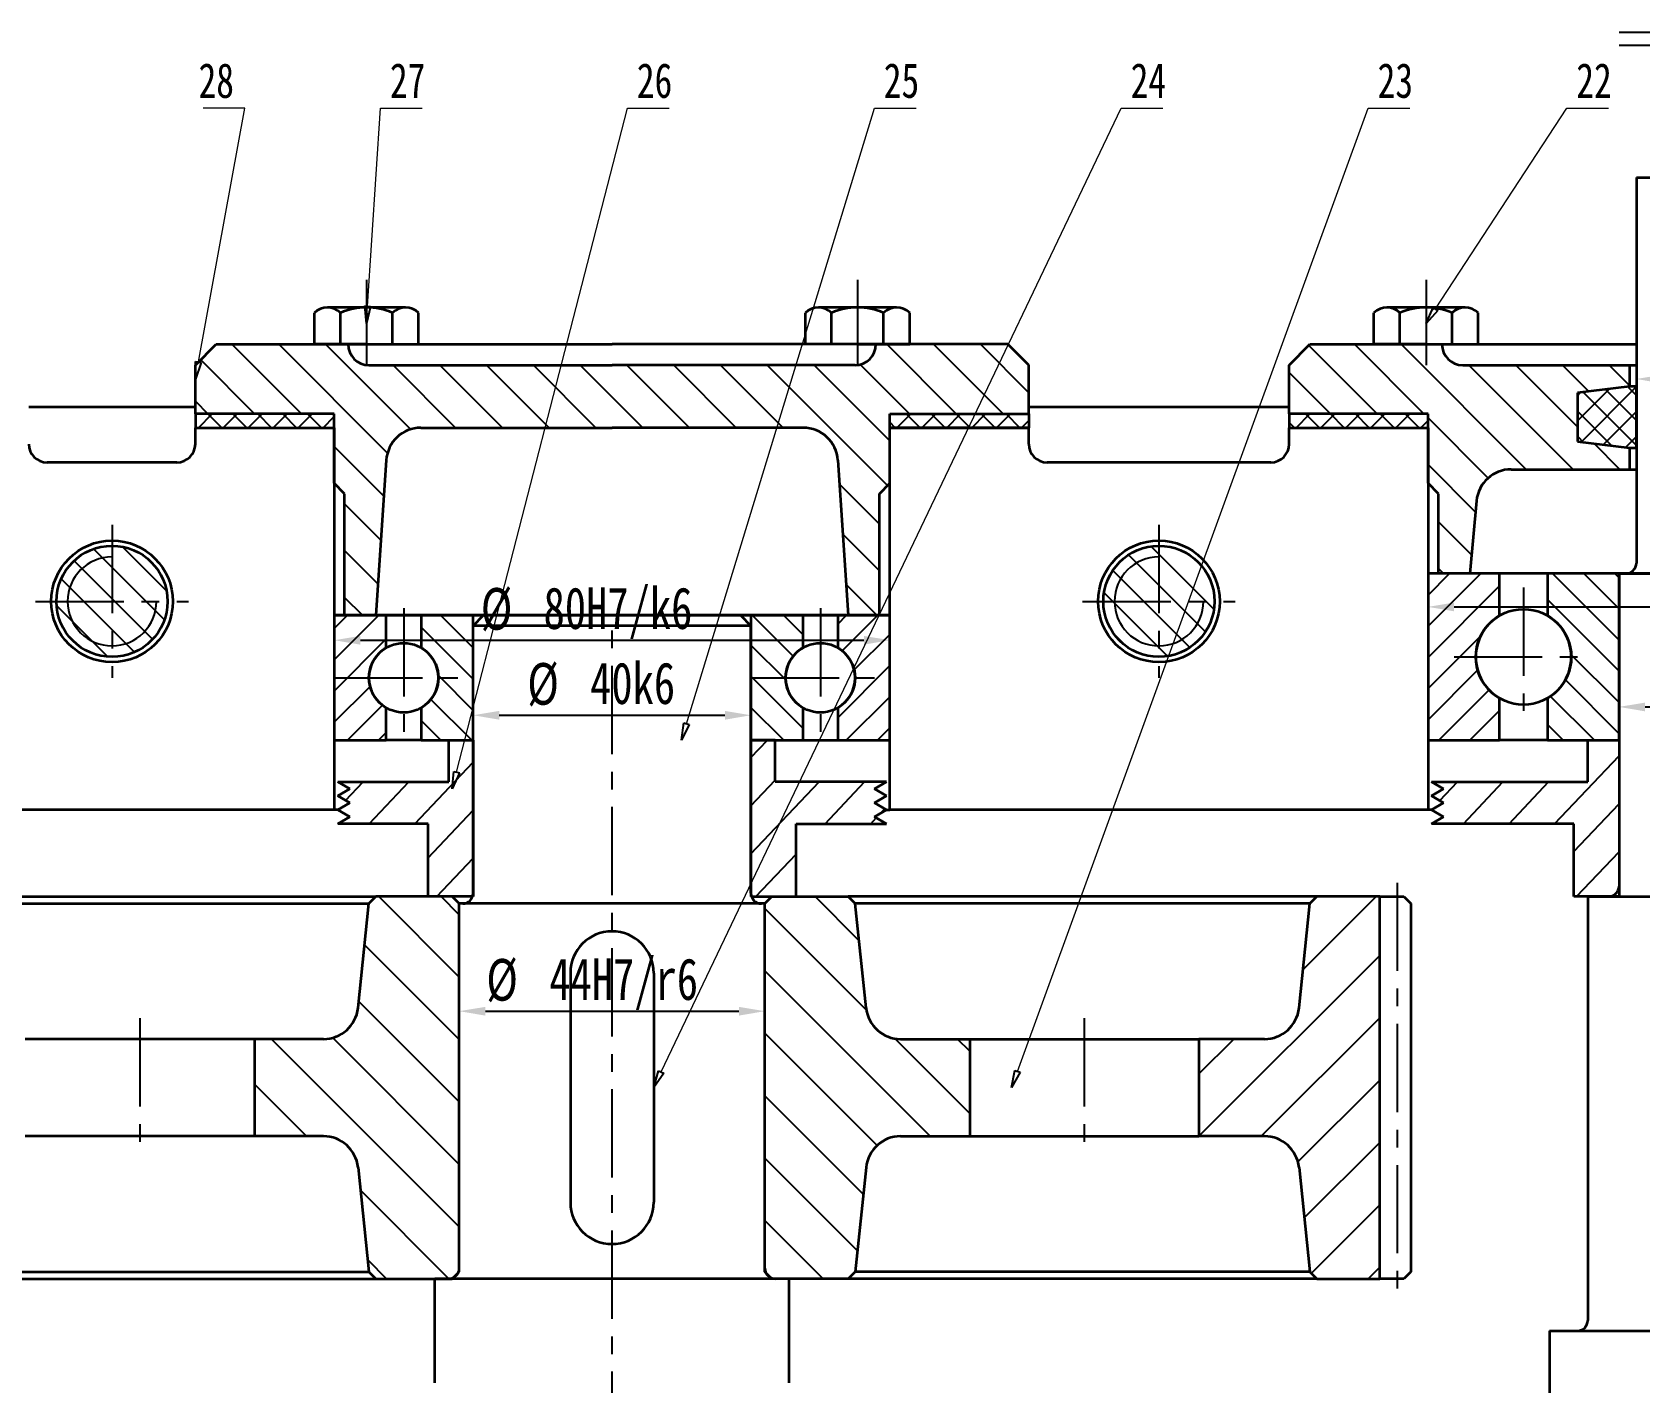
# Paper-space layout 'SW_Model_1' of a CAD drawing. Header units: millimetres. Extents: x -15 to 826, y 0 to 594.
# Drawn here: x 201.8 to 317.6, y 173.8 to 271 of the extents above; entities that cross this region are included whole.
import ezdxf

# ---------------------------------------------------------------- set-up
doc = ezdxf.new("R2010")
doc.units = ezdxf.units.MM
doc.linetypes.add('CENTER', pattern=[10.16, 6.35, -1.27, 1.27, -1.27])
for name, color, linetype in [('中心线', 1, 'CENTER'), ('剖面线', 5, 'Continuous'), ('尺寸', 179, 'Continuous'), ('文字', 179, 'Continuous'), ('标注', 179, 'Continuous'), ('细实线', 179, 'Continuous')]:
    doc.layers.add(name, color=color, linetype=linetype)
doc.layers.add('粗实线', color=179, linetype='Continuous', lineweight=35)
doc.styles.add('SLDTEXTSTYLE6', font='TXT', dxfattribs={"width": 0.75})
doc.dimstyles.new('SLDDIMSTYLE0', dxfattribs={"dimtxt": 3, "dimasz": 4.08, "dimexe": 0, "dimexo": 0.0625, "dimgap": 0.75, "dimtad": 2, "dimdec": 0, "dimlfac": 2, "dimrnd": 1e-09, "dimzin": 12, "dimdsep": 46, "dimtxsty": 'SLDTEXTSTYLE6', "dimblk1": 'NONE', "dimblk2": 'NONE', "dimsah": 1, "dimcen": 0.09, "dimadec": 0, "dimazin": 3, "dimtfac": 1, "dimtdec": 3, "dimtofl": 0, "dimtmove": 0, "dimatfit": 3, "dimldrblk": 'NONE', "dimfxl": 0, "dimfrac": 2, "dimtolj": 1, "dimtzin": 12, "dimarcsym": 0})

# ---------------------------------------------------------------- blocks, each defined once
blk = doc.blocks.new('_D_26')
at = {"layer": '尺寸'}
for p, q in [((233.57, 222.14), (233.57, 222.45)), ((253.57, 222.14), (253.57, 222.45)), ((235.45, 221.83), (251.7, 221.83))]:
    blk.add_line(p, q, dxfattribs=at)
for points in [[(235.45, 222.14), (235.45, 221.51), (233.57, 221.83)], [(251.7, 222.14), (251.7, 221.51), (253.57, 221.83)]]:
    blk.add_solid(points, dxfattribs=at)
at = {"layer": '尺寸', "char_height": 3, "attachment_point": 1, "style": 'SLDTEXTSTYLE6'}
for s, insert in [('%%c', (237.47, 225.59)), ('40k6', (241.99, 225.64))]:
    blk.add_mtext(s, dxfattribs=dict(at, insert=insert))
blk = doc.blocks.new('_None')
blk = doc.blocks.new('_D_27')
at = {"layer": '尺寸'}
for p, q in [((223.57, 227.54), (223.57, 227.85)), ((225.45, 227.23), (261.7, 227.23)), ((263.57, 227.54), (263.57, 227.85))]:
    blk.add_line(p, q, dxfattribs=at)
for points in [[(225.45, 227.54), (225.45, 226.91), (223.57, 227.23)], [(261.7, 227.54), (261.7, 226.91), (263.57, 227.23)]]:
    blk.add_solid(points, dxfattribs=at)
at = {"layer": '尺寸', "char_height": 3, "attachment_point": 1, "style": 'SLDTEXTSTYLE6'}
for s, insert in [('%%c', (234.12, 230.99)), ('80H7/k6', (238.64, 231.04))]:
    blk.add_mtext(s, dxfattribs=dict(at, insert=insert))
blk = doc.blocks.new('_D_30')
at = {"layer": '尺寸'}
for p, q in [((316.07, 222.74), (316.07, 223.05)), ((317.95, 222.43), (349.2, 222.43)), ((351.07, 222.74), (351.07, 223.05))]:
    blk.add_line(p, q, dxfattribs=at)
for points in [[(317.95, 222.74), (317.95, 222.11), (316.07, 222.43)], [(349.2, 222.74), (349.2, 222.11), (351.07, 222.43)]]:
    blk.add_solid(points, dxfattribs=at)
at = {"layer": '尺寸', "char_height": 3, "attachment_point": 1, "style": 'SLDTEXTSTYLE6'}
for s, insert in [('%%c', (327.47, 226.19)), ('70k6', (331.99, 226.24))]:
    blk.add_mtext(s, dxfattribs=dict(at, insert=insert))
blk = doc.blocks.new('_D_31')
at = {"layer": '尺寸'}
for p, q in [((302.32, 229.94), (302.32, 230.25)), ((304.2, 229.63), (362.95, 229.63)), ((364.82, 229.94), (364.82, 230.25))]:
    blk.add_line(p, q, dxfattribs=at)
for points in [[(304.2, 229.94), (304.2, 229.31), (302.32, 229.63)], [(362.95, 229.94), (362.95, 229.31), (364.82, 229.63)]]:
    blk.add_solid(points, dxfattribs=at)
at = {"layer": '尺寸', "char_height": 3, "attachment_point": 1, "style": 'SLDTEXTSTYLE6'}
for s, insert in [('%%c', (323.01, 233.39)), ('125H7/k6', (327.53, 233.44))]:
    blk.add_mtext(s, dxfattribs=dict(at, insert=insert))
blk = doc.blocks.new('_D_33')
at = {"layer": '尺寸'}
for p, q in [((317.32, 246.34), (317.32, 246.65)), ((349.82, 246.34), (349.82, 246.65)), ((319.2, 246.03), (347.95, 246.03))]:
    blk.add_line(p, q, dxfattribs=at)
for points in [[(319.2, 246.34), (319.2, 245.71), (317.32, 246.03)], [(347.95, 246.34), (347.95, 245.71), (349.82, 246.03)]]:
    blk.add_solid(points, dxfattribs=at)
at = {"layer": '尺寸', "char_height": 3, "attachment_point": 1, "style": 'SLDTEXTSTYLE6'}
for s, insert in [('65f9', (332.37, 249.84)), ('%%c', (327.85, 249.79))]:
    blk.add_mtext(s, dxfattribs=dict(at, insert=insert))
blk = doc.blocks.new('_D_36')
at = {"layer": '尺寸'}
for p, q in [((232.57, 200.84), (232.57, 201.15)), ((234.45, 200.53), (252.7, 200.53)), ((254.57, 200.84), (254.57, 201.15))]:
    blk.add_line(p, q, dxfattribs=at)
for points in [[(234.45, 200.84), (234.45, 200.21), (232.57, 200.53)], [(252.7, 200.84), (252.7, 200.21), (254.57, 200.53)]]:
    blk.add_solid(points, dxfattribs=at)
at = {"layer": '尺寸', "char_height": 3, "attachment_point": 1, "style": 'SLDTEXTSTYLE6'}
for s, insert in [('%%c', (234.52, 204.29)), ('44H7/r6', (239.05, 204.34))]:
    blk.add_mtext(s, dxfattribs=dict(at, insert=insert))

psp = doc.layouts.new('SW_Model_1')

# ---------------------------------------------------------------- hatches: boundary and pattern name
at = {"layer": '剖面线'}
h = psp.add_hatch(dxfattribs=at)
h.set_pattern_fill('ANSI31', color=256, scale=0.75, angle=90, style=0)
edge = h.paths.add_edge_path(flags=0)
edge.add_arc((229.80947, 240.0255), 2.5, 90, 176.1859252)
edge.add_line((227.315, 240.1918), (226.57058, 229.0255))
edge.add_line((226.57058, 229.0255), (224.32058, 229.0255))
edge.add_line((224.32058, 229.0255), (224.32058, 237.7755))
edge.add_line((224.32058, 237.7755), (223.57058, 238.5255))
edge.add_line((223.57058, 238.5255), (223.57058, 242.5255))
edge.add_line((223.57058, 242.5255), (223.57058, 243.5255))
edge.add_line((223.57058, 243.5255), (220.82058, 243.5255))
edge.add_line((220.82058, 243.5255), (216.32058, 243.5255))
edge.add_line((216.32058, 243.5255), (213.57058, 243.5255))
edge.add_line((213.57058, 243.5255), (213.57058, 247.0255))
edge.add_line((213.57058, 247.0255), (215.07058, 248.5255))
edge.add_line((215.07058, 248.5255), (216.32058, 248.5255))
edge.add_line((216.32058, 248.5255), (220.82058, 248.5255))
edge.add_line((220.82058, 248.5255), (224.57058, 248.5255))
edge.add_arc((226.07058, 248.5255), 1.5, 180, 270)
edge.add_line((226.07058, 247.0255), (243.57058, 247.0255))
edge.add_line((243.57058, 247.0255), (261.07058, 247.0255))
edge.add_arc((261.07058, 248.5255), 1.5, 270, 360)
edge.add_line((262.57058, 248.5255), (266.32058, 248.5255))
edge.add_line((266.32058, 248.5255), (270.82058, 248.5255))
edge.add_line((270.82058, 248.5255), (272.07058, 248.5255))
edge.add_line((272.07058, 248.5255), (273.57058, 247.0255))
edge.add_line((273.57058, 247.0255), (273.57058, 243.5255))
edge.add_line((273.57058, 243.5255), (270.82058, 243.5255))
edge.add_line((270.82058, 243.5255), (266.32058, 243.5255))
edge.add_line((266.32058, 243.5255), (263.57058, 243.5255))
edge.add_line((263.57058, 243.5255), (263.57058, 242.5255))
edge.add_line((263.57058, 242.5255), (263.57058, 238.5255))
edge.add_line((263.57058, 238.5255), (262.82058, 237.7755))
edge.add_line((262.82058, 237.7755), (262.82058, 229.0255))
edge.add_line((262.82058, 229.0255), (260.57058, 229.0255))
edge.add_line((260.57058, 229.0255), (259.82616, 240.1918))
edge.add_arc((257.3317, 240.0255), 2.5, 3.8140748, 90)
edge.add_line((257.3317, 242.5255), (243.57058, 242.5255))
edge.add_line((243.57058, 242.5255), (229.80947, 242.5255))
h = psp.add_hatch(dxfattribs=at)
h.set_pattern_fill('ANSI31', color=256, scale=0.75, angle=90, style=0)
edge = h.paths.add_edge_path(flags=0)
edge.add_arc((308.29812, 237.0255), 2.5, 90, 174.6678411)
edge.add_line((305.80893, 237.25782), (305.32058, 232.0255))
edge.add_line((305.32058, 232.0255), (303.07058, 232.0255))
edge.add_line((303.07058, 232.0255), (303.07058, 237.7755))
edge.add_line((303.07058, 237.7755), (302.32058, 238.5255))
edge.add_line((302.32058, 238.5255), (302.32058, 242.5255))
edge.add_line((302.32058, 242.5255), (302.32058, 243.5255))
edge.add_line((302.32058, 243.5255), (299.57058, 243.5255))
edge.add_line((299.57058, 243.5255), (295.07058, 243.5255))
edge.add_line((295.07058, 243.5255), (292.32058, 243.5255))
edge.add_line((292.32058, 243.5255), (292.32058, 247.0255))
edge.add_line((292.32058, 247.0255), (293.82058, 248.5255))
edge.add_line((293.82058, 248.5255), (295.07058, 248.5255))
edge.add_line((295.07058, 248.5255), (299.57058, 248.5255))
edge.add_line((299.57058, 248.5255), (303.32058, 248.5255))
edge.add_arc((304.82058, 248.5255), 1.5, 180, 270)
edge.add_line((304.82058, 247.0255), (316.82058, 247.0255))
edge.add_line((316.82058, 247.0255), (316.82058, 245.48594))
edge.add_line((316.82058, 245.48594), (313.07058, 245.0255))
edge.add_line((313.07058, 245.0255), (313.07058, 241.5255))
edge.add_line((313.07058, 241.5255), (316.82058, 241.06506))
edge.add_line((316.82058, 241.06506), (316.82058, 239.5255))
edge.add_line((316.82058, 239.5255), (308.29812, 239.5255))
h = psp.add_hatch(dxfattribs=at)
h.set_pattern_fill('ANSI37', color=256, scale=0.4, style=0)
h.paths.add_polyline_path([(317.32058, 241.06506), (317.32058, 243.2755), (317.32058, 245.48594), (316.82058, 245.48594), (313.07058, 245.0255), (313.07058, 241.5255), (316.82058, 241.06506)], flags=0)
h = psp.add_hatch(dxfattribs=at)
h.set_pattern_fill('ANSI37', color=256, scale=0.4, style=0)
h.paths.add_polyline_path([(223.57058, 243.5255), (213.57058, 243.5255), (213.57058, 242.5255), (223.57058, 242.5255)], flags=0)
h = psp.add_hatch(dxfattribs=at)
h.set_pattern_fill('ANSI37', color=256, scale=0.4, style=0)
h.paths.add_polyline_path([(263.57058, 243.5255), (273.57058, 243.5255), (273.57058, 242.5255), (263.57058, 242.5255)], flags=0)
h = psp.add_hatch(dxfattribs=at)
h.set_pattern_fill('ANSI37', color=256, scale=0.4, style=0)
h.paths.add_polyline_path([(302.32058, 243.5255), (292.32058, 243.5255), (292.32058, 242.5255), (302.32058, 242.5255)], flags=0)
h = psp.add_hatch(dxfattribs=at)
h.set_pattern_fill('ANSI31', color=256, scale=0.5, angle=90, style=0)
edge = h.paths.add_edge_path(flags=0)
edge.add_arc((207.57058, 230.0255), 4, 0, 360)
h = psp.add_hatch(dxfattribs=at)
h.set_pattern_fill('ANSI31', color=256, scale=0.5, angle=90, style=0)
edge = h.paths.add_edge_path(flags=0)
edge.add_arc((282.94558, 230.0255), 4, 0, 360)
h = psp.add_hatch(dxfattribs=at)
h.set_pattern_fill('ANSI31', color=256, scale=0.5, style=0)
edge = h.paths.add_edge_path(flags=0)
edge.add_line((302.32058, 232.0255), (302.32058, 226.0255))
edge.add_line((302.32058, 226.0255), (302.32058, 220.0255))
edge.add_line((302.32058, 220.0255), (307.47683, 220.0255))
edge.add_line((307.47683, 220.0255), (307.47683, 223.04854))
edge.add_arc((309.19558, 226.0255), 3.4375, 120, 240, ccw=False)
edge.add_line((307.47683, 229.00246), (307.47683, 232.0255))
edge.add_line((307.47683, 232.0255), (302.32058, 232.0255))
h = psp.add_hatch(dxfattribs=at)
h.set_pattern_fill('ANSI31', color=256, scale=0.5, angle=90, style=0)
edge = h.paths.add_edge_path(flags=0)
edge.add_line((316.07058, 220.0255), (316.07058, 226.0255))
edge.add_line((316.07058, 226.0255), (316.07058, 232.0255))
edge.add_line((316.07058, 232.0255), (310.91433, 232.0255))
edge.add_line((310.91433, 232.0255), (310.91433, 229.00246))
edge.add_arc((309.19558, 226.0255), 3.4375, -60, 60, ccw=False)
edge.add_line((310.91433, 223.04854), (310.91433, 220.0255))
edge.add_line((310.91433, 220.0255), (316.07058, 220.0255))
h = psp.add_hatch(dxfattribs=at)
h.set_pattern_fill('ANSI31', color=256, scale=0.5, style=0)
edge = h.paths.add_edge_path(flags=0)
edge.add_line((223.57058, 229.0255), (223.57058, 224.5255))
edge.add_line((223.57058, 224.5255), (223.57058, 220.0255))
edge.add_line((223.57058, 220.0255), (227.32058, 220.0255))
edge.add_line((227.32058, 220.0255), (227.32058, 222.36044))
edge.add_arc((228.57058, 224.5255), 2.5, 120, 240, ccw=False)
edge.add_line((227.32058, 226.69056), (227.32058, 229.0255))
edge.add_line((227.32058, 229.0255), (223.57058, 229.0255))
h = psp.add_hatch(dxfattribs=at)
h.set_pattern_fill('ANSI31', color=256, scale=0.5, angle=90, style=0)
edge = h.paths.add_edge_path(flags=0)
edge.add_line((233.57058, 220.0255), (233.57058, 224.5255))
edge.add_line((233.57058, 224.5255), (233.57058, 229.0255))
edge.add_line((233.57058, 229.0255), (229.82058, 229.0255))
edge.add_line((229.82058, 229.0255), (229.82058, 226.69056))
edge.add_arc((228.57058, 224.5255), 2.5, -60, 60, ccw=False)
edge.add_line((229.82058, 222.36044), (229.82058, 220.0255))
edge.add_line((229.82058, 220.0255), (233.57058, 220.0255))
h = psp.add_hatch(dxfattribs=at)
h.set_pattern_fill('ANSI31', color=256, scale=0.5, angle=90, style=0)
edge = h.paths.add_edge_path(flags=0)
edge.add_line((253.57058, 229.0255), (253.57058, 224.5255))
edge.add_line((253.57058, 224.5255), (253.57058, 220.0255))
edge.add_line((253.57058, 220.0255), (257.32058, 220.0255))
edge.add_line((257.32058, 220.0255), (257.32058, 222.36044))
edge.add_arc((258.57058, 224.5255), 2.5, 120, 240, ccw=False)
edge.add_line((257.32058, 226.69056), (257.32058, 229.0255))
edge.add_line((257.32058, 229.0255), (253.57058, 229.0255))
h = psp.add_hatch(dxfattribs=at)
h.set_pattern_fill('ANSI31', color=256, scale=0.5, style=0)
edge = h.paths.add_edge_path(flags=0)
edge.add_line((263.57058, 220.0255), (263.57058, 224.5255))
edge.add_line((263.57058, 224.5255), (263.57058, 229.0255))
edge.add_line((263.57058, 229.0255), (259.82058, 229.0255))
edge.add_line((259.82058, 229.0255), (259.82058, 226.69056))
edge.add_arc((258.57058, 224.5255), 2.5, -60, 60, ccw=False)
edge.add_line((259.82058, 222.36044), (259.82058, 220.0255))
edge.add_line((259.82058, 220.0255), (263.57058, 220.0255))
h = psp.add_hatch(dxfattribs=at)
h.set_pattern_fill('ANSI31', color=256, scale=0.75, angle=1.5, style=0)
h.paths.add_polyline_path([(233.57058, 220.0255), (233.57058, 208.7755), (230.32058, 208.7755), (230.32058, 214.0255), (223.82058, 214.0255), (224.68558, 214.5255), (223.82058, 215.0255), (224.68558, 215.5255), (223.82058, 216.0255), (224.68558, 216.5255), (223.82058, 217.0255), (231.82058, 217.0255), (231.82058, 220.0255)], flags=0)
h = psp.add_hatch(dxfattribs=at)
h.set_pattern_fill('ANSI31', color=256, scale=0.75, angle=1.5, style=0)
h.paths.add_polyline_path([(253.57058, 220.0255), (253.57058, 208.7755), (256.82058, 208.7755), (256.82058, 214.0255), (263.32058, 214.0255), (262.45558, 214.5255), (263.32058, 215.0255), (262.45558, 215.5255), (263.32058, 216.0255), (262.45558, 216.5255), (263.32058, 217.0255), (255.32058, 217.0255), (255.32058, 220.0255)], flags=0)
h = psp.add_hatch(dxfattribs=at)
h.set_pattern_fill('ANSI31', color=256, scale=0.75, angle=1.5, style=0)
h.paths.add_polyline_path([(316.07058, 220.0255), (316.07058, 208.7755), (312.82058, 208.7755), (312.82058, 214.0255), (302.57058, 214.0255), (303.43558, 214.5255), (302.57058, 215.0255), (303.43558, 215.5255), (302.57058, 216.0255), (303.43558, 216.5255), (302.57058, 217.0255), (313.82058, 217.0255), (313.82058, 220.0255)], flags=0)
h = psp.add_hatch(dxfattribs=at)
h.set_pattern_fill('ANSI31', color=256, angle=90, style=0)
edge = h.paths.add_edge_path(flags=0)
edge.add_line((232.57058, 181.7755), (232.57058, 208.2755))
edge.add_line((232.57058, 208.2755), (232.07058, 208.7755))
edge.add_line((232.07058, 208.7755), (226.57058, 208.7755))
edge.add_line((226.57058, 208.7755), (226.07058, 208.2755))
edge.add_line((226.07058, 208.2755), (225.28093, 200.76412))
edge.add_arc((222.79463, 201.0255), 2.5, 270, 353.9986416, ccw=False)
edge.add_line((222.79463, 198.5255), (217.82058, 198.5255))
edge.add_line((217.82058, 198.5255), (217.82058, 191.5255))
edge.add_line((217.82058, 191.5255), (222.79463, 191.5255))
edge.add_arc((222.79463, 189.0255), 2.5, 6.0013584, 90, ccw=False)
edge.add_line((225.28093, 189.28688), (226.07058, 181.7755))
edge.add_line((226.07058, 181.7755), (226.57058, 181.2755))
edge.add_line((226.57058, 181.2755), (232.07058, 181.2755))
edge.add_line((232.07058, 181.2755), (232.57058, 181.7755))
h = psp.add_hatch(dxfattribs=at)
h.set_pattern_fill('ANSI31', color=256, angle=90, style=0)
edge = h.paths.add_edge_path(flags=0)
edge.add_line((254.57058, 181.7755), (254.57058, 208.2755))
edge.add_line((254.57058, 208.2755), (255.07058, 208.7755))
edge.add_line((255.07058, 208.7755), (260.57058, 208.7755))
edge.add_line((260.57058, 208.7755), (261.07058, 208.2755))
edge.add_line((261.07058, 208.2755), (261.86024, 200.76412))
edge.add_arc((264.34654, 201.0255), 2.5, 186.0013584, 270)
edge.add_line((264.34654, 198.5255), (269.32058, 198.5255))
edge.add_line((269.32058, 198.5255), (269.32058, 191.5255))
edge.add_line((269.32058, 191.5255), (264.34654, 191.5255))
edge.add_arc((264.34654, 189.0255), 2.5, 90, 173.9986416)
edge.add_line((261.86024, 189.28688), (261.07058, 181.7755))
edge.add_line((261.07058, 181.7755), (260.57058, 181.2755))
edge.add_line((260.57058, 181.2755), (255.07058, 181.2755))
edge.add_line((255.07058, 181.2755), (254.57058, 181.7755))
h = psp.add_hatch(dxfattribs=at)
h.set_pattern_fill('ANSI31', color=256, style=0)
edge = h.paths.add_edge_path(flags=0)
edge.add_line((298.83908, 208.7755), (294.32058, 208.7755))
edge.add_line((294.32058, 208.7755), (293.82058, 208.2755))
edge.add_line((293.82058, 208.2755), (293.03093, 200.76412))
edge.add_arc((290.54463, 201.0255), 2.5, 270, 353.9986416, ccw=False)
edge.add_line((290.54463, 198.5255), (285.82058, 198.5255))
edge.add_line((285.82058, 198.5255), (285.82058, 191.5255))
edge.add_line((285.82058, 191.5255), (290.54463, 191.5255))
edge.add_arc((290.54463, 189.0255), 2.5, 6.0013584, 90, ccw=False)
edge.add_line((293.03093, 189.28688), (293.82058, 181.7755))
edge.add_line((293.82058, 181.7755), (294.32058, 181.2755))
edge.add_line((294.32058, 181.2755), (298.83908, 181.2755))
edge.add_line((298.83908, 181.2755), (298.83908, 208.7755))
at = {"layer": '标注'}
h = psp.add_hatch(dxfattribs=at)
h.set_pattern_fill('ANSI31', color=256, scale=0.5, style=0)
h.paths.add_polyline_path([(225.76638, 251.28641), (226.18216, 251.25929), (225.89291, 250.0255)], flags=0)
h = psp.add_hatch(dxfattribs=at)
h.set_pattern_fill('ANSI31', color=256, scale=0.5, style=0)
h.paths.add_polyline_path([(302.68732, 251.18552), (303.03596, 250.95736), (302.17716, 250.0255)], flags=0)
h = psp.add_hatch(dxfattribs=at)
h.set_pattern_fill('ANSI31', color=256, scale=0.5, style=0)
h.paths.add_polyline_path([(213.58985, 247.2926), (213.99976, 247.21785), (213.57058, 246.0255)], flags=0)
h = psp.add_hatch(dxfattribs=at)
h.set_pattern_fill('ANSI31', color=256, scale=0.5, style=0)
h.paths.add_polyline_path([(248.73627, 221.28186), (249.13478, 221.16022), (248.57058, 220.0255)], flags=0)
h = psp.add_hatch(dxfattribs=at)
h.set_pattern_fill('ANSI31', color=256, scale=0.5, style=0)
h.paths.add_polyline_path([(232.18038, 217.78798), (232.5839, 217.68412), (232.07058, 216.5255)], flags=0)
h = psp.add_hatch(dxfattribs=at)
h.set_pattern_fill('ANSI31', color=256, scale=0.5, style=0)
h.paths.add_polyline_path([(246.92124, 196.24326), (247.29724, 196.06371), (246.57058, 195.0255)], flags=0)
h = psp.add_hatch(dxfattribs=at)
h.set_pattern_fill('ANSI31', color=256, scale=0.5, style=0)
h.paths.add_polyline_path([(272.56198, 196.2713), (272.95348, 196.12866), (272.32983, 195.0255)], flags=0)

# ---------------------------------------------------------------- linework, layer by layer
at = {"layer": '中心线'}
for p, q in [((316.07058, 270.99328), (351.07058, 270.99328)), ((316.07058, 270.05772), (351.07058, 270.05772)), ((225.89291, 253.1755), (225.89291, 247.0255)), ((261.24825, 253.1755), (261.24825, 247.0255)), ((302.17716, 253.1755), (302.17716, 247.0255)), ((207.57058, 235.5255), (207.57058, 224.5255)), ((282.94558, 235.5255), (282.94558, 224.5255)), ((309.19558, 231.0255), (309.19558, 221.0255)), ((202.07058, 230.0255), (213.07058, 230.0255)), ((228.57058, 229.5255), (228.57058, 219.5255)), ((258.57058, 229.5255), (258.57058, 219.5255)), ((277.44558, 230.0255), (288.44558, 230.0255)), ((243.57058, 107.2755), (243.57058, 229.0255)), ((304.19558, 226.0255), (314.19558, 226.0255)), ((223.57058, 224.5255), (233.57058, 224.5255)), ((253.57058, 224.5255), (263.57058, 224.5255)), ((300.08908, 209.7755), (300.08908, 180.2755)), ((209.57058, 200.0255), (209.57058, 190.0255)), ((277.57058, 200.0255), (277.57058, 190.0255))]:
    psp.add_line(p, q, dxfattribs=at)
at = {"layer": '剖面线'}
for p, q in [((213.57058, 247.0255), (215.07058, 248.5255)), ((215.07058, 248.5255), (216.32058, 248.5255)), ((216.32058, 248.5255), (220.82058, 248.5255)), ((220.82058, 248.5255), (224.57058, 248.5255)), ((262.57058, 248.5255), (266.32058, 248.5255)), ((266.32058, 248.5255), (270.82058, 248.5255)), ((270.82058, 248.5255), (272.07058, 248.5255)), ((272.07058, 248.5255), (273.57058, 247.0255)), ((292.32058, 247.0255), (293.82058, 248.5255)), ((293.82058, 248.5255), (295.07058, 248.5255)), ((295.07058, 248.5255), (299.57058, 248.5255)), ((299.57058, 248.5255), (303.32058, 248.5255)), ((213.57058, 243.5255), (213.57058, 247.0255)), ((226.07058, 247.0255), (243.57058, 247.0255)), ((243.57058, 247.0255), (261.07058, 247.0255)), ((273.57058, 247.0255), (273.57058, 243.5255)), ((292.32058, 243.5255), (292.32058, 247.0255)), ((304.82058, 247.0255), (316.82058, 247.0255)), ((316.82058, 247.0255), (316.82058, 245.48594)), ((316.82058, 245.48594), (313.07058, 245.0255)), ((316.82058, 245.48594), (313.07058, 245.0255)), ((317.32058, 245.48594), (316.82058, 245.48594)), ((317.32058, 243.2755), (317.32058, 245.48594)), ((313.07058, 245.0255), (313.07058, 241.5255)), ((313.07058, 245.0255), (313.07058, 241.5255)), ((216.32058, 243.5255), (213.57058, 243.5255)), ((213.57058, 243.5255), (213.57058, 242.5255)), ((223.57058, 243.5255), (213.57058, 243.5255)), ((220.82058, 243.5255), (216.32058, 243.5255)), ((223.57058, 243.5255), (220.82058, 243.5255)), ((223.57058, 242.5255), (223.57058, 243.5255)), ((223.57058, 242.5255), (223.57058, 243.5255)), ((266.32058, 243.5255), (263.57058, 243.5255)), ((263.57058, 243.5255), (263.57058, 242.5255)), ((263.57058, 242.5255), (263.57058, 243.5255)), ((263.57058, 243.5255), (273.57058, 243.5255)), ((270.82058, 243.5255), (266.32058, 243.5255)), ((273.57058, 243.5255), (270.82058, 243.5255)), ((273.57058, 243.5255), (273.57058, 242.5255)), ((295.07058, 243.5255), (292.32058, 243.5255)), ((292.32058, 243.5255), (292.32058, 242.5255)), ((302.32058, 243.5255), (292.32058, 243.5255)), ((299.57058, 243.5255), (295.07058, 243.5255)), ((302.32058, 243.5255), (299.57058, 243.5255)), ((302.32058, 242.5255), (302.32058, 243.5255)), ((302.32058, 242.5255), (302.32058, 243.5255)), ((317.32058, 241.06506), (317.32058, 243.2755)), ((213.57058, 242.5255), (223.57058, 242.5255)), ((223.57058, 238.5255), (223.57058, 242.5255)), ((243.57058, 242.5255), (229.80947, 242.5255)), ((257.3317, 242.5255), (243.57058, 242.5255)), ((263.57058, 242.5255), (263.57058, 238.5255)), ((273.57058, 242.5255), (263.57058, 242.5255)), ((292.32058, 242.5255), (302.32058, 242.5255)), ((302.32058, 238.5255), (302.32058, 242.5255)), ((313.07058, 241.5255), (316.82058, 241.06506)), ((313.07058, 241.5255), (316.82058, 241.06506)), ((316.82058, 241.06506), (317.32058, 241.06506)), ((316.82058, 241.06506), (316.82058, 239.5255)), ((227.315, 240.1918), (226.57058, 229.0255)), ((260.57058, 229.0255), (259.82616, 240.1918)), ((224.32058, 237.7755), (223.57058, 238.5255)), ((263.57058, 238.5255), (262.82058, 237.7755)), ((303.07058, 237.7755), (302.32058, 238.5255)), ((316.82058, 239.5255), (308.29812, 239.5255)), ((224.32058, 229.0255), (224.32058, 237.7755)), ((262.82058, 237.7755), (262.82058, 229.0255)), ((303.07058, 232.0255), (303.07058, 237.7755)), ((305.80893, 237.25782), (305.32058, 232.0255)), ((307.47683, 232.0255), (302.32058, 232.0255)), ((302.32058, 232.0255), (302.32058, 226.0255)), ((305.32058, 232.0255), (303.07058, 232.0255)), ((307.47683, 229.00246), (307.47683, 232.0255)), ((316.07058, 232.0255), (310.91433, 232.0255)), ((310.91433, 232.0255), (310.91433, 229.00246)), ((316.07058, 226.0255), (316.07058, 232.0255)), ((227.32058, 229.0255), (223.57058, 229.0255)), ((223.57058, 229.0255), (223.57058, 224.5255)), ((226.57058, 229.0255), (224.32058, 229.0255)), ((227.32058, 226.69056), (227.32058, 229.0255)), ((233.57058, 229.0255), (229.82058, 229.0255)), ((229.82058, 229.0255), (229.82058, 226.69056)), ((233.57058, 224.5255), (233.57058, 229.0255)), ((257.32058, 229.0255), (253.57058, 229.0255)), ((253.57058, 229.0255), (253.57058, 224.5255)), ((257.32058, 226.69056), (257.32058, 229.0255)), ((263.57058, 229.0255), (259.82058, 229.0255)), ((259.82058, 229.0255), (259.82058, 226.69056)), ((262.82058, 229.0255), (260.57058, 229.0255)), ((263.57058, 224.5255), (263.57058, 229.0255)), ((302.32058, 226.0255), (302.32058, 220.0255)), ((316.07058, 220.0255), (316.07058, 226.0255)), ((223.57058, 224.5255), (223.57058, 220.0255)), ((233.57058, 220.0255), (233.57058, 224.5255)), ((253.57058, 224.5255), (253.57058, 220.0255)), ((263.57058, 220.0255), (263.57058, 224.5255)), ((227.32058, 220.0255), (227.32058, 222.36044)), ((229.82058, 222.36044), (229.82058, 220.0255)), ((257.32058, 220.0255), (257.32058, 222.36044)), ((259.82058, 222.36044), (259.82058, 220.0255)), ((307.47683, 220.0255), (307.47683, 223.04854)), ((310.91433, 223.04854), (310.91433, 220.0255)), ((223.57058, 220.0255), (227.32058, 220.0255)), ((229.82058, 220.0255), (233.57058, 220.0255)), ((231.82058, 217.0255), (231.82058, 220.0255)), ((231.82058, 220.0255), (233.57058, 220.0255)), ((233.57058, 220.0255), (233.57058, 208.7755)), ((253.57058, 220.0255), (257.32058, 220.0255)), ((255.32058, 220.0255), (253.57058, 220.0255)), ((253.57058, 220.0255), (253.57058, 208.7755)), ((255.32058, 217.0255), (255.32058, 220.0255)), ((259.82058, 220.0255), (263.57058, 220.0255)), ((302.32058, 220.0255), (307.47683, 220.0255)), ((310.91433, 220.0255), (316.07058, 220.0255)), ((313.82058, 217.0255), (313.82058, 220.0255)), ((313.82058, 220.0255), (316.07058, 220.0255)), ((316.07058, 220.0255), (316.07058, 208.7755)), ((224.68558, 216.5255), (223.82058, 217.0255)), ((223.82058, 217.0255), (231.82058, 217.0255)), ((223.82058, 216.0255), (224.68558, 216.5255)), ((263.32058, 217.0255), (255.32058, 217.0255)), ((262.45558, 216.5255), (263.32058, 217.0255)), ((263.32058, 216.0255), (262.45558, 216.5255)), ((303.43558, 216.5255), (302.57058, 217.0255)), ((302.57058, 217.0255), (313.82058, 217.0255)), ((302.57058, 216.0255), (303.43558, 216.5255)), ((224.68558, 215.5255), (223.82058, 216.0255)), ((223.82058, 215.0255), (224.68558, 215.5255)), ((262.45558, 215.5255), (263.32058, 216.0255)), ((263.32058, 215.0255), (262.45558, 215.5255)), ((303.43558, 215.5255), (302.57058, 216.0255)), ((302.57058, 215.0255), (303.43558, 215.5255)), ((224.68558, 214.5255), (223.82058, 215.0255)), ((223.82058, 214.0255), (224.68558, 214.5255)), ((262.45558, 214.5255), (263.32058, 215.0255)), ((263.32058, 214.0255), (262.45558, 214.5255)), ((303.43558, 214.5255), (302.57058, 215.0255)), ((302.57058, 214.0255), (303.43558, 214.5255)), ((230.32058, 214.0255), (223.82058, 214.0255)), ((230.32058, 208.7755), (230.32058, 214.0255)), ((256.82058, 208.7755), (256.82058, 214.0255)), ((256.82058, 214.0255), (263.32058, 214.0255)), ((312.82058, 214.0255), (302.57058, 214.0255)), ((312.82058, 208.7755), (312.82058, 214.0255)), ((226.57058, 208.7755), (226.07058, 208.2755)), ((232.07058, 208.7755), (226.57058, 208.7755)), ((233.57058, 208.7755), (230.32058, 208.7755)), ((232.57058, 208.2755), (232.07058, 208.7755)), ((253.57058, 208.7755), (256.82058, 208.7755)), ((254.57058, 208.2755), (255.07058, 208.7755)), ((255.07058, 208.7755), (260.57058, 208.7755)), ((260.57058, 208.7755), (261.07058, 208.2755)), ((294.32058, 208.7755), (293.82058, 208.2755)), ((298.83908, 208.7755), (294.32058, 208.7755)), ((298.83908, 181.2755), (298.83908, 208.7755)), ((316.07058, 208.7755), (312.82058, 208.7755)), ((226.07058, 208.2755), (225.28093, 200.76412)), ((232.57058, 181.7755), (232.57058, 208.2755)), ((254.57058, 181.7755), (254.57058, 208.2755)), ((261.07058, 208.2755), (261.86024, 200.76412)), ((293.82058, 208.2755), (293.03093, 200.76412)), ((222.79463, 198.5255), (217.82058, 198.5255)), ((217.82058, 198.5255), (217.82058, 191.5255)), ((264.34654, 198.5255), (269.32058, 198.5255)), ((269.32058, 198.5255), (269.32058, 191.5255)), ((290.54463, 198.5255), (285.82058, 198.5255)), ((285.82058, 198.5255), (285.82058, 191.5255)), ((217.82058, 191.5255), (222.79463, 191.5255)), ((269.32058, 191.5255), (264.34654, 191.5255)), ((285.82058, 191.5255), (290.54463, 191.5255)), ((225.28093, 189.28688), (226.07058, 181.7755)), ((261.86024, 189.28688), (261.07058, 181.7755)), ((293.03093, 189.28688), (293.82058, 181.7755)), ((226.07058, 181.7755), (226.57058, 181.2755)), ((232.07058, 181.2755), (232.57058, 181.7755)), ((255.07058, 181.2755), (254.57058, 181.7755)), ((261.07058, 181.7755), (260.57058, 181.2755)), ((293.82058, 181.7755), (294.32058, 181.2755)), ((226.57058, 181.2755), (232.07058, 181.2755)), ((260.57058, 181.2755), (255.07058, 181.2755)), ((294.32058, 181.2755), (298.83908, 181.2755))]:
    psp.add_line(p, q, dxfattribs=at)
for centre in [(207.57058, 230.0255), (282.94558, 230.0255)]:
    psp.add_circle(centre, 4, dxfattribs=at)
for centre, radius, start, end in [((226.07058, 248.5255), 1.5, 180, 270), ((261.07058, 248.5255), 1.5, 270, 0), ((304.82058, 248.5255), 1.5, 180, 270), ((229.80947, 240.0255), 2.5, 90, 176.1859252), ((257.3317, 240.0255), 2.5, 3.8140748, 90), ((308.29812, 237.0255), 2.5, 90, 174.6678411), ((309.19558, 226.0255), 3.4375, 120, 240), ((309.19558, 226.0255), 3.4375, 300, 60), ((228.57058, 224.5255), 2.5, 120, 240), ((228.57058, 224.5255), 2.5, 300, 60), ((258.57058, 224.5255), 2.5, 120, 240), ((258.57058, 224.5255), 2.5, 300, 60), ((222.79463, 201.0255), 2.5, 270, 353.9986416), ((264.34654, 201.0255), 2.5, 186.0013584, 270), ((290.54463, 201.0255), 2.5, 270, 353.9986416), ((222.79463, 189.0255), 2.5, 6.0013584, 90), ((264.34654, 189.0255), 2.5, 90, 173.9986416), ((290.54463, 189.0255), 2.5, 6.0013584, 90)]:
    psp.add_arc(centre, radius, start, end, dxfattribs=at)
at = {"layer": '标注', "linetype": 'Continuous', "lineweight": 18}
for p, q in [((213.79481, 247.25523), (217.12614, 265.5255)), ((217.12614, 265.5255), (214.12614, 265.5255)), ((225.97427, 251.27285), (226.90392, 265.5255)), ((226.90392, 265.5255), (229.90392, 265.5255)), ((232.38214, 217.73605), (244.68169, 265.5255)), ((244.68169, 265.5255), (247.68169, 265.5255)), ((247.10924, 196.15348), (280.23725, 265.5255)), ((248.93552, 221.22104), (262.45947, 265.5255)), ((262.45947, 265.5255), (265.45947, 265.5255)), ((272.75773, 196.19998), (298.01503, 265.5255)), ((280.23725, 265.5255), (283.23725, 265.5255)), ((298.01503, 265.5255), (301.01503, 265.5255)), ((302.86164, 251.07144), (312.32058, 265.5255)), ((312.32058, 265.5255), (315.32058, 265.5255))]:
    psp.add_line(p, q, dxfattribs=at)
at = {"layer": '标注'}
for p, q in [((225.89291, 250.0255), (225.76638, 251.28641)), ((225.76638, 251.28641), (226.18216, 251.25929)), ((226.18216, 251.25929), (225.89291, 250.0255)), ((302.17716, 250.0255), (302.68732, 251.18552)), ((302.68732, 251.18552), (303.03596, 250.95736)), ((303.03596, 250.95736), (302.17716, 250.0255)), ((213.57058, 246.0255), (213.58985, 247.2926)), ((213.99976, 247.21785), (213.57058, 246.0255)), ((213.58985, 247.2926), (213.99976, 247.21785)), ((248.57058, 220.0255), (248.73627, 221.28186)), ((249.13478, 221.16022), (248.57058, 220.0255)), ((248.73627, 221.28186), (249.13478, 221.16022)), ((232.07058, 216.5255), (232.18038, 217.78798)), ((232.5839, 217.68412), (232.07058, 216.5255)), ((232.18038, 217.78798), (232.5839, 217.68412)), ((246.57058, 195.0255), (246.92124, 196.24326)), ((247.29724, 196.06371), (246.57058, 195.0255)), ((246.92124, 196.24326), (247.29724, 196.06371)), ((272.32983, 195.0255), (272.56198, 196.2713)), ((272.95348, 196.12866), (272.32983, 195.0255)), ((272.56198, 196.2713), (272.95348, 196.12866))]:
    psp.add_line(p, q, dxfattribs=at)
at = {"layer": '粗实线'}
for p, q in [((317.32058, 260.5255), (349.82058, 260.5255)), ((317.32058, 260.5255), (317.32058, 232.7755)), ((222.14014, 248.5255), (222.14014, 250.78689)), ((228.7075, 251.1755), (223.07833, 251.1755)), ((224.01653, 248.5255), (224.01653, 250.78689)), ((227.7693, 248.5255), (227.7693, 250.78689)), ((229.64569, 248.5255), (229.64569, 250.78689)), ((257.49548, 248.5255), (257.49548, 250.78689)), ((264.06284, 251.1755), (258.43367, 251.1755)), ((259.37186, 248.5255), (259.37186, 250.78689)), ((263.12464, 248.5255), (263.12464, 250.78689)), ((265.00103, 248.5255), (265.00103, 250.78689)), ((298.42439, 248.5255), (298.42439, 250.78689)), ((304.99175, 251.1755), (299.36258, 251.1755)), ((300.30077, 248.5255), (300.30077, 250.78689)), ((304.05355, 248.5255), (304.05355, 250.78689)), ((305.92994, 248.5255), (305.92994, 250.78689)), ((213.57058, 247.0255), (215.07058, 248.5255)), ((215.07058, 248.5255), (216.32058, 248.5255)), ((216.32058, 248.5255), (220.82058, 248.5255)), ((220.82058, 248.5255), (224.57058, 248.5255)), ((225.89291, 248.5255), (222.14014, 248.5255)), ((224.57058, 248.5255), (243.57058, 248.5255)), ((225.89291, 248.5255), (229.64569, 248.5255)), ((262.57058, 248.5255), (243.57058, 248.5255)), ((261.24825, 248.5255), (257.49548, 248.5255)), ((261.24825, 248.5255), (265.00103, 248.5255)), ((266.32058, 248.5255), (262.57058, 248.5255)), ((270.82058, 248.5255), (266.32058, 248.5255)), ((272.07058, 248.5255), (270.82058, 248.5255)), ((273.57058, 247.0255), (272.07058, 248.5255)), ((292.32058, 247.0255), (293.82058, 248.5255)), ((293.82058, 248.5255), (295.07058, 248.5255)), ((295.07058, 248.5255), (299.57058, 248.5255)), ((302.17716, 248.5255), (298.42439, 248.5255)), ((299.57058, 248.5255), (303.32058, 248.5255)), ((302.17716, 248.5255), (305.92994, 248.5255)), ((303.32058, 248.5255), (317.32058, 248.5255)), ((213.57058, 243.5255), (213.57058, 247.0255)), ((226.07058, 247.0255), (243.57058, 247.0255)), ((261.07058, 247.0255), (243.57058, 247.0255)), ((273.57058, 243.5255), (273.57058, 247.0255)), ((292.32058, 243.5255), (292.32058, 247.0255)), ((304.82058, 247.0255), (316.82058, 247.0255)), ((316.82058, 247.0255), (316.82058, 245.48594)), ((316.82058, 247.0255), (317.32058, 247.0255)), ((316.82058, 245.48594), (313.07058, 245.0255)), ((316.82058, 245.48594), (313.07058, 245.0255)), ((317.32058, 245.48594), (316.82058, 245.48594)), ((317.32058, 243.2755), (317.32058, 245.48594)), ((313.07058, 245.0255), (313.07058, 241.5255)), ((313.07058, 245.0255), (313.07058, 241.5255)), ((201.57058, 244.0255), (213.57058, 244.0255)), ((216.32058, 243.5255), (213.57058, 243.5255)), ((213.57058, 243.5255), (213.57058, 242.5255)), ((223.57058, 243.5255), (213.57058, 243.5255)), ((220.82058, 243.5255), (216.32058, 243.5255)), ((223.57058, 243.5255), (220.82058, 243.5255)), ((223.57058, 242.5255), (223.57058, 243.5255)), ((223.57058, 242.5255), (223.57058, 243.5255)), ((263.57058, 242.5255), (263.57058, 243.5255)), ((263.57058, 243.5255), (266.32058, 243.5255)), ((263.57058, 242.5255), (263.57058, 243.5255)), ((263.57058, 243.5255), (273.57058, 243.5255)), ((266.32058, 243.5255), (270.82058, 243.5255)), ((270.82058, 243.5255), (273.57058, 243.5255)), ((273.57058, 244.0255), (292.32058, 244.0255)), ((273.57058, 243.5255), (273.57058, 242.5255)), ((295.07058, 243.5255), (292.32058, 243.5255)), ((292.32058, 243.5255), (292.32058, 242.5255)), ((302.32058, 243.5255), (292.32058, 243.5255)), ((299.57058, 243.5255), (295.07058, 243.5255)), ((302.32058, 243.5255), (299.57058, 243.5255)), ((302.32058, 242.5255), (302.32058, 243.5255)), ((302.32058, 242.5255), (302.32058, 243.5255)), ((317.32058, 241.06506), (317.32058, 243.2755)), ((213.57058, 241.35075), (213.57058, 242.5255)), ((213.57058, 242.5255), (223.57058, 242.5255)), ((213.57058, 242.5255), (223.57058, 242.5255)), ((223.57058, 242.5255), (223.57058, 215.0255)), ((223.57058, 238.5255), (223.57058, 242.5255)), ((229.80947, 242.5255), (243.57058, 242.5255)), ((257.3317, 242.5255), (243.57058, 242.5255)), ((263.57058, 215.0255), (263.57058, 242.5255)), ((263.57058, 242.5255), (273.57058, 242.5255)), ((263.57058, 238.5255), (263.57058, 242.5255)), ((273.57058, 242.5255), (263.57058, 242.5255)), ((273.57058, 241.35075), (273.57058, 242.5255)), ((292.32058, 241.35075), (292.32058, 242.5255)), ((292.32058, 242.5255), (302.32058, 242.5255)), ((292.32058, 242.5255), (302.32058, 242.5255)), ((302.32058, 242.5255), (302.32058, 215.0255)), ((302.32058, 238.5255), (302.32058, 242.5255)), ((313.07058, 241.5255), (316.82058, 241.06506)), ((313.07058, 241.5255), (316.82058, 241.06506)), ((316.82058, 241.06506), (316.82058, 239.5255)), ((316.82058, 241.06506), (317.32058, 241.06506)), ((212.24533, 240.0255), (202.89584, 240.0255)), ((227.315, 240.1918), (226.57058, 229.0255)), ((259.82616, 240.1918), (260.57058, 229.0255)), ((290.99533, 240.0255), (274.89584, 240.0255)), ((224.32058, 237.7755), (223.57058, 238.5255)), ((262.82058, 237.7755), (263.57058, 238.5255)), ((303.07058, 237.7755), (302.32058, 238.5255)), ((308.29812, 239.5255), (316.82058, 239.5255)), ((316.82058, 239.5255), (317.32058, 239.5255)), ((224.32058, 229.0255), (224.32058, 237.7755)), ((262.82058, 229.0255), (262.82058, 237.7755)), ((303.07058, 232.0255), (303.07058, 237.7755)), ((305.80893, 237.25782), (305.32058, 232.0255)), ((307.47683, 232.0255), (302.32058, 232.0255)), ((302.32058, 232.0255), (302.32058, 226.0255)), ((333.57058, 232.0255), (302.32058, 232.0255)), ((305.32058, 232.0255), (303.07058, 232.0255)), ((307.47683, 229.00246), (307.47683, 232.0255)), ((310.91433, 232.0255), (307.47683, 232.0255)), ((316.07058, 232.0255), (310.91433, 232.0255)), ((310.91433, 232.0255), (310.91433, 229.00246)), ((316.07058, 232.0255), (351.07058, 232.0255)), ((316.07058, 232.0255), (316.07058, 209.5255)), ((316.07058, 226.0255), (316.07058, 232.0255)), ((227.32058, 229.0255), (223.57058, 229.0255)), ((223.57058, 229.0255), (223.57058, 224.5255)), ((243.57058, 229.0255), (223.57058, 229.0255)), ((223.57058, 229.0255), (243.57058, 229.0255)), ((226.57058, 229.0255), (224.32058, 229.0255)), ((227.32058, 226.69056), (227.32058, 229.0255)), ((229.82058, 229.0255), (227.32058, 229.0255)), ((233.57058, 229.0255), (229.82058, 229.0255)), ((229.82058, 229.0255), (229.82058, 226.69056)), ((233.57058, 228.2755), (234.32058, 229.0255)), ((233.57058, 224.5255), (233.57058, 229.0255)), ((233.57058, 209.0255), (233.57058, 228.2755)), ((253.57058, 228.2755), (233.57058, 228.2755)), ((252.82058, 229.0255), (234.32058, 229.0255)), ((243.57058, 229.0255), (263.57058, 229.0255)), ((263.57058, 229.0255), (243.57058, 229.0255)), ((252.82058, 229.0255), (253.57058, 228.2755)), ((257.32058, 229.0255), (253.57058, 229.0255)), ((253.57058, 229.0255), (253.57058, 224.5255)), ((253.57058, 209.0255), (253.57058, 228.2755)), ((257.32058, 226.69056), (257.32058, 229.0255)), ((257.32058, 229.0255), (259.82058, 229.0255)), ((263.57058, 229.0255), (259.82058, 229.0255)), ((259.82058, 229.0255), (259.82058, 226.69056)), ((260.57058, 229.0255), (262.82058, 229.0255)), ((263.57058, 224.5255), (263.57058, 229.0255)), ((302.32058, 226.0255), (302.32058, 220.0255)), ((316.07058, 220.0255), (316.07058, 226.0255)), ((223.57058, 224.5255), (223.57058, 220.0255)), ((233.57058, 220.0255), (233.57058, 224.5255)), ((253.57058, 224.5255), (253.57058, 220.0255)), ((263.57058, 220.0255), (263.57058, 224.5255)), ((227.32058, 220.0255), (227.32058, 222.36044)), ((229.82058, 222.36044), (229.82058, 220.0255)), ((257.32058, 220.0255), (257.32058, 222.36044)), ((259.82058, 222.36044), (259.82058, 220.0255)), ((307.47683, 220.0255), (307.47683, 223.04854)), ((310.91433, 223.04854), (310.91433, 220.0255)), ((223.57058, 220.0255), (227.32058, 220.0255)), ((229.82058, 220.0255), (227.32058, 220.0255)), ((229.82058, 220.0255), (233.57058, 220.0255)), ((231.82058, 217.0255), (231.82058, 220.0255)), ((231.82058, 220.0255), (233.57058, 220.0255)), ((233.57058, 220.0255), (233.57058, 208.7755)), ((253.57058, 220.0255), (257.32058, 220.0255)), ((255.32058, 220.0255), (253.57058, 220.0255)), ((253.57058, 220.0255), (253.57058, 208.7755)), ((255.32058, 217.0255), (255.32058, 220.0255)), ((257.32058, 220.0255), (259.82058, 220.0255)), ((259.82058, 220.0255), (263.57058, 220.0255)), ((302.32058, 220.0255), (307.47683, 220.0255)), ((310.91433, 220.0255), (307.47683, 220.0255)), ((310.91433, 220.0255), (316.07058, 220.0255)), ((313.82058, 217.0255), (313.82058, 220.0255)), ((313.82058, 220.0255), (316.07058, 220.0255)), ((316.07058, 220.0255), (316.07058, 208.7755)), ((224.68558, 216.5255), (223.82058, 217.0255)), ((223.82058, 217.0255), (231.82058, 217.0255)), ((223.82058, 216.0255), (224.68558, 216.5255)), ((263.32058, 217.0255), (255.32058, 217.0255)), ((262.45558, 216.5255), (263.32058, 217.0255)), ((263.32058, 216.0255), (262.45558, 216.5255)), ((303.43558, 216.5255), (302.57058, 217.0255)), ((302.57058, 217.0255), (313.82058, 217.0255)), ((302.57058, 216.0255), (303.43558, 216.5255)), ((224.68558, 215.5255), (223.82058, 216.0255)), ((223.82058, 215.0255), (224.68558, 215.5255)), ((262.45558, 215.5255), (263.32058, 216.0255)), ((263.32058, 215.0255), (262.45558, 215.5255)), ((303.43558, 215.5255), (302.57058, 216.0255)), ((302.57058, 215.0255), (303.43558, 215.5255)), ((223.57058, 215.0255), (191.57058, 215.0255)), ((223.82058, 215.0255), (223.57058, 215.0255)), ((224.68558, 214.5255), (223.82058, 215.0255)), ((223.82058, 214.0255), (224.68558, 214.5255)), ((262.45558, 214.5255), (263.32058, 215.0255)), ((263.32058, 214.0255), (262.45558, 214.5255)), ((263.32058, 215.0255), (263.57058, 215.0255)), ((302.32058, 215.0255), (263.57058, 215.0255)), ((302.57058, 215.0255), (302.32058, 215.0255)), ((303.43558, 214.5255), (302.57058, 215.0255)), ((302.57058, 214.0255), (303.43558, 214.5255)), ((230.32058, 214.0255), (223.82058, 214.0255)), ((230.32058, 208.7755), (230.32058, 214.0255)), ((256.82058, 208.7755), (256.82058, 214.0255)), ((256.82058, 214.0255), (263.32058, 214.0255)), ((312.82058, 214.0255), (302.57058, 214.0255)), ((312.82058, 208.7755), (312.82058, 214.0255)), ((192.82058, 208.7755), (226.57058, 208.7755)), ((226.57058, 208.7755), (226.07058, 208.2755)), ((232.07058, 208.7755), (226.57058, 208.7755)), ((233.57058, 208.7755), (230.32058, 208.7755)), ((232.57058, 208.2755), (232.07058, 208.7755)), ((253.57058, 208.7755), (256.82058, 208.7755)), ((254.57058, 208.2755), (255.07058, 208.7755)), ((255.07058, 208.7755), (260.57058, 208.7755)), ((260.57058, 208.7755), (261.07058, 208.2755)), ((294.32058, 208.7755), (260.57058, 208.7755)), ((294.32058, 208.7755), (293.82058, 208.2755)), ((298.83908, 208.7755), (294.32058, 208.7755)), ((298.83908, 181.2755), (298.83908, 208.7755)), ((298.83908, 208.7755), (300.58908, 208.7755)), ((300.58908, 208.7755), (301.08908, 208.2755)), ((316.07058, 208.7755), (312.82058, 208.7755)), ((313.82058, 208.7755), (353.32058, 208.7755)), ((313.82058, 208.7755), (313.82058, 178.2755)), ((193.32058, 208.2755), (226.07058, 208.2755)), ((225.28093, 200.76412), (226.07058, 208.2755)), ((232.57058, 181.7755), (232.57058, 208.2755)), ((232.57058, 182.0255), (232.57058, 208.2755)), ((254.57058, 208.2755), (232.57058, 208.2755)), ((254.57058, 181.7755), (254.57058, 208.2755)), ((254.57058, 182.0255), (254.57058, 208.2755)), ((261.86024, 200.76412), (261.07058, 208.2755)), ((293.82058, 208.2755), (261.07058, 208.2755)), ((293.03093, 200.76412), (293.82058, 208.2755)), ((301.08908, 208.2755), (301.08908, 181.7755)), ((240.57058, 203.2755), (240.57058, 186.7755)), ((246.57058, 203.2755), (246.57058, 186.7755)), ((217.82058, 198.5255), (201.32058, 198.5255)), ((222.79463, 198.5255), (217.82058, 198.5255)), ((217.82058, 198.5255), (217.82058, 191.5255)), ((264.34654, 198.5255), (269.32058, 198.5255)), ((269.32058, 198.5255), (269.32058, 191.5255)), ((269.32058, 198.5255), (285.82058, 198.5255)), ((290.54463, 198.5255), (285.82058, 198.5255)), ((285.82058, 198.5255), (285.82058, 191.5255)), ((217.82058, 191.5255), (201.32058, 191.5255)), ((222.79463, 191.5255), (217.82058, 191.5255)), ((264.34654, 191.5255), (269.32058, 191.5255)), ((269.32058, 191.5255), (285.82058, 191.5255)), ((290.54463, 191.5255), (285.82058, 191.5255)), ((225.28093, 189.28688), (226.07058, 181.7755)), ((261.86024, 189.28688), (261.07058, 181.7755)), ((293.03093, 189.28688), (293.82058, 181.7755)), ((193.32058, 181.7755), (226.07058, 181.7755)), ((226.07058, 181.7755), (226.57058, 181.2755)), ((232.07058, 181.2755), (232.57058, 181.7755)), ((255.07058, 181.2755), (254.57058, 181.7755)), ((261.07058, 181.7755), (260.57058, 181.2755)), ((293.82058, 181.7755), (261.07058, 181.7755)), ((293.82058, 181.7755), (294.32058, 181.2755)), ((301.08908, 181.7755), (300.58908, 181.2755)), ((192.82058, 181.2755), (226.57058, 181.2755)), ((226.57058, 181.2755), (232.07058, 181.2755)), ((256.32058, 181.2755), (230.82058, 181.2755)), ((230.82058, 173.7755), (230.82058, 181.2755)), ((256.32058, 181.2755), (230.82058, 181.2755)), ((260.57058, 181.2755), (255.07058, 181.2755)), ((256.32058, 173.7755), (256.32058, 181.2755)), ((294.32058, 181.2755), (260.57058, 181.2755)), ((294.32058, 181.2755), (298.83908, 181.2755)), ((300.58908, 181.2755), (298.83908, 181.2755)), ((311.07058, 177.5255), (356.07058, 177.5255)), ((311.07058, 177.5255), (311.07058, 172.5255))]:
    psp.add_line(p, q, dxfattribs=at)
for centre, radius in [((207.57058, 230.0255), 4.375), ((207.57058, 230.0255), 4), ((282.94558, 230.0255), 4.375), ((282.94558, 230.0255), 4), ((309.19558, 226.0255), 3.4375), ((228.57058, 224.5255), 2.5), ((258.57058, 224.5255), 2.5)]:
    psp.add_circle(centre, radius, dxfattribs=at)
for centre, radius, start, end in [((223.07833, 249.84869), 1.32681, 45, 135), ((225.89291, 246.45119), 4.72431, 66.598161, 113.401839), ((228.7075, 249.84869), 1.32681, 45, 135), ((258.43367, 249.84869), 1.32681, 45, 135), ((261.24825, 246.45119), 4.72431, 66.598161, 113.401839), ((264.06284, 249.84869), 1.32681, 45, 135), ((299.36258, 249.84869), 1.32681, 45, 135), ((302.17716, 246.45119), 4.72431, 66.598161, 113.401839), ((304.99175, 249.84869), 1.32681, 45, 135), ((226.07058, 248.5255), 1.5, 180, 270), ((261.07058, 248.5255), 1.5, 270, 0), ((304.82058, 248.5255), 1.5, 180, 270), ((229.80947, 240.0255), 2.5, 90, 176.1859252), ((257.3317, 240.0255), 2.5, 3.8140748, 90), ((202.89584, 241.35075), 1.32525, 180, 270), ((212.24533, 241.35075), 1.32525, 270, 0), ((274.89584, 241.35075), 1.32525, 180, 270), ((290.99533, 241.35075), 1.32525, 270, 0), ((308.29812, 237.0255), 2.5, 90, 174.6678411), ((316.57058, 232.7755), 0.75, 270, 0), ((309.19558, 226.0255), 3.4375, 120, 240), ((309.19558, 226.0255), 3.4375, 300, 60), ((228.57058, 224.5255), 2.5, 120, 240), ((228.57058, 224.5255), 2.5, 300, 60), ((258.57058, 224.5255), 2.5, 120, 240), ((258.57058, 224.5255), 2.5, 300, 60), ((315.32058, 209.5255), 0.75, 270, 0), ((232.82058, 209.0255), 0.75, 270, 0), ((254.32058, 209.0255), 0.75, 180, 270), ((243.57058, 203.2755), 3, 0, 180), ((222.79463, 201.0255), 2.5, 270, 353.9986416), ((264.34654, 201.0255), 2.5, 186.0013584, 270), ((290.54463, 201.0255), 2.5, 270, 353.9986416), ((222.79463, 189.0255), 2.5, 6.0013584, 90), ((264.34654, 189.0255), 2.5, 90, 173.9986416), ((290.54463, 189.0255), 2.5, 6.0013584, 90), ((243.57058, 186.7755), 3, 180, 0), ((231.82058, 182.0255), 0.75, 270, 0), ((255.32058, 182.0255), 0.75, 180, 270), ((313.07058, 178.2755), 0.75, 270, 0)]:
    psp.add_arc(centre, radius, start, end, dxfattribs=at)
at = {"layer": '细实线'}
for centre in [(207.57058, 230.0255), (282.94558, 230.0255)]:
    psp.add_arc(centre, 3.2, 90, 0, dxfattribs=at)

# ---------------------------------------------------------------- texts
at = {"layer": '文字', "char_height": 2.5, "attachment_point": 2, "style": 'SLDTEXTSTYLE6'}
for s, insert in [('28', (215.07579, 268.76553)), ('27', (228.85357, 268.76553)), ('26', (246.63135, 268.76553)), ('25', (264.40913, 268.76553)), ('24', (282.1869, 268.76553)), ('23', (299.96468, 268.76553)), ('22', (314.27024, 268.76553))]:
    psp.add_mtext(s, dxfattribs=dict(at, insert=insert))

# ---------------------------------------------------------------- dimensions: what is measured, and where the dimension line sits
at = {"layer": '尺寸'}
for base, p1, p2, text, picture, middle in [((317.32058, 247.838), (349.82058, 246.0255), (317.32058, 246.0255), '%%c<>f9f9', '_D_33', (333.57058, 247.838)), ((302.32058, 231.438), (364.82058, 229.6255), (302.32058, 229.6255), '%%c125H7/k6H7/k6', '_D_31', (333.57058, 231.438)), ((223.57058, 229.038), (263.57058, 227.2255), (223.57058, 227.2255), '%%c80H7/k6H7/k6', '_D_27', (243.57058, 229.038)), ((233.57058, 223.638), (253.57058, 221.8255), (233.57058, 221.8255), '%%c<>k6k6', '_D_26', (243.57058, 223.638)), ((316.07058, 224.238), (351.07058, 222.4255), (316.07058, 222.4255), '%%c<>k6k6', '_D_30', (333.57058, 224.238)), ((232.57058, 202.338), (254.57058, 200.5255), (232.57058, 200.5255), '%%c44H7/r6H7/r6', '_D_36', (243.57058, 202.338))]:
    dim = psp.add_linear_dim(base=base, p1=p1, p2=p2, text=text, dimstyle='SLDDIMSTYLE0', dxfattribs=at)
    dim.commit()
    dim.dimension.update_dxf_attribs({"geometry": picture, "text_midpoint": middle, "dimtype": 160})

doc.saveas('drawing.dxf')
